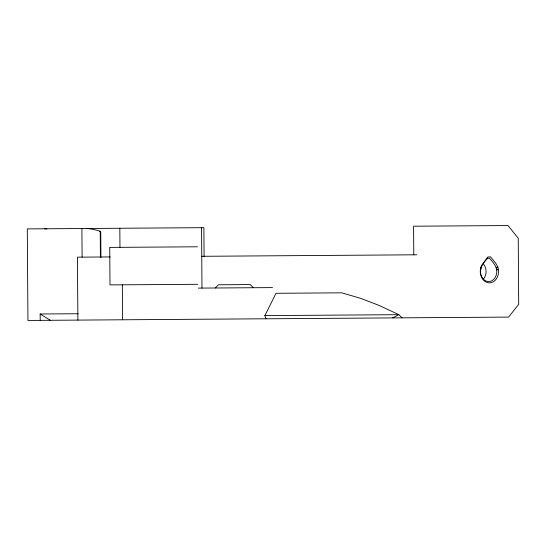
<?xml version="1.0" encoding="UTF-8"?>
<svg xmlns="http://www.w3.org/2000/svg" width="546" height="546" viewBox="0 0 546 546"><rect width="100%" height="100%" fill="white"/><g stroke="black" fill="none" stroke-linecap="round" stroke-linejoin="round"><path stroke-width="0.82" d="M487.653 258.203C483.217 262.756 478.514 269.233 481.326 275.88C482.562 279.204 485.831 282.05 489.544 281.572C493.352 280.985 495.898 277.409 496.56 273.812C497.993 267.56 493.256 262.449 489.448 258.19L486.984 258.21M265.991 318.789L264.878 315.615L275.976 293.291L341.803 292.827L360.701 298.369L378.883 305.323L398.88 314.68L402.068 317.84M215.301 287.988L218.455 284.787L250.218 284.568L253.412 287.722M392.629 317.902L398.88 314.68L264.878 315.615M496.225 267.854L497.891 267.199L495.823 263.315L490.622 256.913L487.988 256.934L481.708 265.233L480.862 267.315L480.603 270.072M496.662 269.956L498.409 269.444L497.891 267.199L496.184 267.676M496.648 269.676L498.409 269.444A11.446 9.152 89.6 0 1 489.482 282.896A11.446 9.152 89.6 0 1 480.378 269.574L480.617 269.785M100.409 257.002L100.225 231.286L99.72 231.408L100.737 232.03L100.914 257.384M197.461 246.792L109.732 247.406L109.999 284.91L197.72 284.295M110.224 256.934L77.436 257.166L77.88 320.099M201.474 256.299L416.857 254.798M198.355 288.111L272.536 287.592M40.199 320.365L40.151 314.005L78.269 313.738M40.151 314.005L50.368 320.29M481.046 267.779L480.862 267.315L481.012 267.963M413.786 254.818L413.581 226.208L507.985 225.553L518.236 238.192L518.7 304.306L508.619 317.096L27.942 320.447L27.3 228.904L203.876 227.675L204.081 256.49M201.563 227.689L201.979 288.083M122.331 284.828L122.577 319.792M119.833 228.262L119.963 247.331M81.907 228.521L82.105 257.132M44.642 228.788A85.429 68.311 89.6 0 1 46.86 229.02M86.991 228.487A85.429 68.311 89.6 0 1 100.225 231.286M483.66 264.298A10.169 8.135 89.6 0 1 483.34 279.183"/></g></svg>
